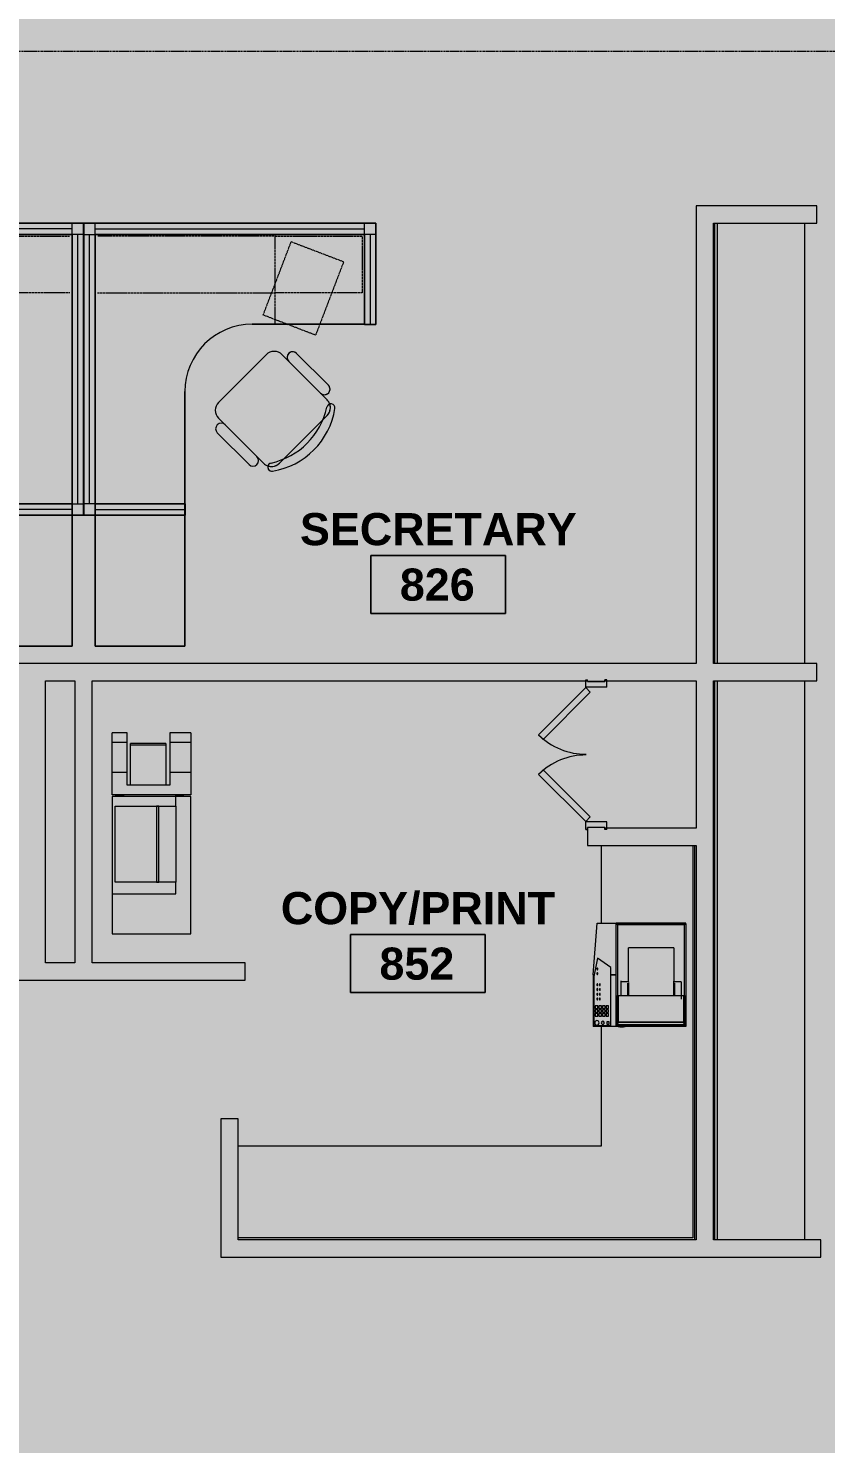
# Model space of a CAD drawing. Header units: inches. Extents: x -203 to 2070, y -968 to 768.
# Drawn here: x 378.9 to 592.1, y 22.6 to 400.8 of the extents above; entities that cross this region are included whole.
import ezdxf

# ---------------------------------------------------------------- set-up
doc = ezdxf.new("R2010")
doc.units = ezdxf.units.IN
doc.header["$MEASUREMENT"] = 0
doc.linetypes.add('DASH 1_32_', pattern=[0.0625, 0.03125, -0.03125])
doc.linetypes.add('Grid Line 1_2_', pattern=[0.875, 0.5, -0.125, 0.125, -0.125])
for name, color, linetype, lineweight in [('A-AREA-IDEN', 2, 'Continuous', 9), ('A-DETL-GENF', 92, 'Continuous', 9), ('A-DOOR', 31, 'Continuous', 13), ('A-DOOR-FRAM', 31, 'Continuous', 20), ('A-WALL', 113, 'Continuous', 13), ('A-WALL-PATT', 111, 'Continuous', 13), ('I-FURN', 30, 'Continuous', 9), ('Q-CASE', 31, 'Continuous', 13), ('Q-SPCQ', 91, 'Continuous', 13), ('S-GRID', 1, 'Continuous', 9)]:
    doc.layers.add(name, color=color, linetype=linetype, lineweight=lineweight)
doc.styles.add('Swis721 Lt BT_B', font='', dxfattribs={"height": 8.583975})
doc.styles.get('Swis721 Lt BT_B').set_extended_font_data('Swis721 Lt BT', bold=True)

# ---------------------------------------------------------------- blocks, each defined once
blk = doc.blocks.new('Double Flush - Int-F-WDMF-36_ x 84_-5494796-LEVEL 8 - POWER _ SIGNAL')
at = {"layer": 'A-DOOR', "color": 8, "lineweight": 20}
for p, q in [((-17.91, 2.81), (-5.31, 15.41)), ((-5.31, 15.41), (-4.07, 14.17)), ((5.31, 15.41), (4.07, 14.17)), ((17.91, 2.81), (5.31, 15.41)), ((-4.07, 14.17), (-16.67, 1.58)), ((4.07, 14.17), (16.67, 1.58)), ((-16.67, 1.58), (-17.91, 2.81)), ((16.67, 1.58), (17.91, 2.81))]:
    blk.add_line(p, q, dxfattribs=at)
at = {"layer": 'A-DOOR', "color": 55, "lineweight": 9}
for centre, start, end in [((-17.91, 2.81), 359.5, 45), ((17.91, 2.81), 135, 180.5)]:
    blk.add_arc(centre, 17.81, start, end, dxfattribs=at)
at = {"layer": 'A-DOOR-FRAM', "color": 8}
for p, q in [((-20, 2.81), (-18, 2.81)), ((-20, 2.81), (-20, 2.31)), ((-20, 2.31), (-19.5, 2.31)), ((-19.5, -2.31), (-19.5, 2.31)), ((-18, -2.81), (-18, 2.81)), ((18, -2.81), (18, 2.81)), ((18, 2.81), (20, 2.81)), ((19.5, 2.31), (20, 2.31)), ((19.5, -2.31), (19.5, 2.31)), ((20, 2.81), (20, 2.31)), ((-20, -2.31), (-19.5, -2.31)), ((-20, -2.81), (-20, -2.31)), ((-20, -2.81), (-18, -2.81)), ((18, -2.81), (20, -2.81)), ((19.5, -2.31), (20, -2.31)), ((20, -2.81), (20, -2.31))]:
    blk.add_line(p, q, dxfattribs=at)
blk = doc.blocks.new('C-L SHAPE COUNTER TOP - C-L SHAPE COUNTER TOP-5684088-LEVEL 8 - POWER _ SIGNAL')
at = {"layer": 'Q-CASE', "color": 254, "lineweight": 9}
for p, q in [((0, 0), (0, -105.33)), ((0.5, -105.33), (0.5, -0.5)), ((0.5, -0.5), (122, -0.5)), ((25, -57), (25, -25)), ((25, -25), (122, -25)), ((25, -105.33), (25, -84.56))]:
    blk.add_line(p, q, dxfattribs=at)
blk = doc.blocks.new('A-Copier-Floor - A-Copier-Floor-5454699-LEVEL 8 - POWER _ SIGNAL')
at = {"layer": 'Q-SPCQ', "color": 55, "lineweight": 9}
for p, q in [((-30.09, 9.53), (-27.49, 9.53)), ((-30.09, 9.53), (-30.09, 3.97)), ((-27.49, 9.53), (-19.49, 9.53)), ((-27.49, 9.53), (-27.49, 3.97)), ((-19.49, 9.53), (-13.49, 9.53)), ((-19.49, 9.53), (-19.49, 3.97)), ((-13.49, 9.53), (-13.49, -11.47)), ((23.61, 9.53), (-13.09, 9.53)), ((-13.09, 9.53), (-13.09, 5.51)), ((23.61, -11.47), (23.61, 9.53)), ((-30.09, 3.97), (-27.49, 3.97)), ((-27.49, 3.97), (-19.49, 3.97)), ((-19.49, 3.97), (-16.13, 3.97)), ((-16.13, 3.97), (-16.13, -7.47)), ((-13.29, 7.53), (-13.29, 5.51)), ((-13.29, 7.53), (-13.1, 7.53)), ((-13.1, 5.51), (-13.29, 5.51)), ((-10.52, 5.51), (-13.09, 5.51)), ((-13.09, 5.51), (-13.09, -11.47)), ((-10.52, -10.67), (-10.52, 5.51)), ((-10.52, 5.51), (9.82, 5.51)), ((12.91, 5.51), (9.82, 5.51)), ((9.82, 5.51), (9.82, -10.67)), ((12.91, -11.47), (12.91, 5.51)), ((-27.26, 2.84), (-26.84, 2.84)), ((-27.26, 2.84), (-27.26, -6.6)), ((-26.84, 2.84), (-16.13, 2.84)), ((-26.84, -6.6), (-26.84, 2.84)), ((9.82, 1.03), (-10.52, 1.03)), ((-10.52, 1.03), (-10.52, 0.4)), ((-10.52, 0.4), (9.82, 0.4)), ((9.82, 0.4), (9.82, 1.03)), ((-27.49, -7.47), (-30.09, -7.47)), ((-30.09, -7.47), (-30.09, -11.47)), ((-19.49, -7.47), (-27.49, -7.47)), ((-27.49, -7.47), (-27.49, -11.47)), ((-26.84, -6.6), (-27.26, -6.6)), ((-16.13, -6.6), (-26.84, -6.6)), ((-16.13, -7.47), (-19.49, -7.47)), ((-19.49, -7.47), (-19.49, -11.47)), ((-13.29, -8.47), (-13.29, -10.49)), ((-13.29, -8.47), (-13.1, -8.47)), ((-13.1, -10.49), (-13.29, -10.49)), ((9.82, -10.67), (-10.52, -10.67)), ((-27.49, -11.47), (-30.09, -11.47)), ((-19.49, -11.47), (-27.49, -11.47)), ((-13.49, -11.47), (-19.49, -11.47)), ((-13.09, -11.47), (12.91, -11.47)), ((12.91, -11.47), (23.61, -11.47))]:
    blk.add_line(p, q, dxfattribs=at)
blk = doc.blocks.new('A-Printer - Printer-4745960-LEVEL 8 - POWER _ SIGNAL')
at = {"layer": 'Q-SPCQ', "color": 55, "lineweight": 9}
for p, q in [((-13.86, 11.81), (-13.86, 10.83)), ((-13.86, -3.98), (-13.86, 11.81)), ((-13.83, 11.81), (13.7, 11.81)), ((-13.83, 11.81), (-13.46, 11.42)), ((-13.83, -6.87), (-13.83, 11.81)), ((13.28, 11.42), (-13.46, 11.42)), ((-13.46, 11.42), (-13.46, -6.48)), ((5.41, 11.12), (5.41, 11.42)), ((5.41, 11.42), (13.28, 11.42)), ((13.28, 11.42), (12.6, 11.12)), ((13.28, 11.42), (13.7, 11.81)), ((13.28, 11.42), (13.28, -6.48)), ((13.28, -6.48), (13.28, 11.42)), ((13.7, 11.81), (13.7, -6.87)), ((-13.86, 10.83), (-13.86, -6.87)), ((-7.33, 8.58), (-7.33, -3.54)), ((1.82, 10.53), (1.82, 8.58)), ((2.13, 8.77), (2.39, 8.77)), ((2.39, 8.58), (2.13, 8.58)), ((2.39, 8.58), (2.39, 8.77)), ((5.41, -6.18), (5.41, 11.12)), ((12.6, 11.12), (12.6, -6.18)), ((12.6, -6.18), (12.6, 11.12)), ((1.82, -3.54), (1.82, -5.49)), ((2.13, -3.54), (2.39, -3.54)), ((2.39, -3.74), (2.13, -3.74)), ((2.39, -3.54), (2.39, -3.74)), ((-13.86, -3.98), (-13.86, -6.87)), ((-13.86, -11.89), (-13.86, -6.87)), ((-13.83, -6.87), (-13.46, -6.48)), ((13.7, -6.87), (-13.83, -6.87)), ((-13.46, -6.48), (13.28, -6.48)), ((-0.08, -6.87), (-0.08, -8.27)), ((-0.08, -8.27), (-0.08, -6.87)), ((5.41, -6.48), (5.41, -6.18)), ((13.28, -6.48), (5.41, -6.48)), ((13.28, -6.48), (12.6, -6.18)), ((13.7, -6.87), (13.28, -6.48)), ((13.7, -6.87), (13.7, -12.97)), ((-2.05, -8.27), (-4.5, -11.87)), ((13.46, -8.27), (-2.05, -8.27)), ((8.89, -8.86), (8.22, -8.86)), ((8.22, -8.86), (8.22, -9.54)), ((8.22, -9.54), (8.89, -9.54)), ((8.89, -9.82), (8.22, -9.82)), ((8.22, -9.82), (8.22, -10.5)), ((8.22, -10.5), (8.89, -10.5)), ((8.89, -10.78), (8.22, -10.78)), ((8.22, -10.78), (8.22, -11.45)), ((8.89, -9.54), (8.89, -8.86)), ((8.89, -10.5), (8.89, -9.82)), ((8.89, -11.45), (8.89, -10.78)), ((9.91, -8.86), (9.23, -8.86)), ((9.23, -8.86), (9.23, -9.54)), ((9.23, -9.54), (9.91, -9.54)), ((9.91, -9.82), (9.23, -9.82)), ((9.23, -9.82), (9.23, -10.5)), ((9.23, -10.5), (9.91, -10.5)), ((9.91, -10.78), (9.23, -10.78)), ((9.23, -10.78), (9.23, -11.45)), ((9.91, -9.54), (9.91, -8.86)), ((9.91, -10.5), (9.91, -9.82)), ((9.91, -11.45), (9.91, -10.78)), ((10.93, -8.86), (10.25, -8.86)), ((10.25, -8.86), (10.25, -9.54)), ((10.25, -9.54), (10.93, -9.54)), ((10.93, -9.82), (10.25, -9.82)), ((10.25, -9.82), (10.25, -10.5)), ((10.25, -10.5), (10.93, -10.5)), ((10.93, -10.78), (10.25, -10.78)), ((10.25, -10.78), (10.25, -11.45)), ((10.93, -9.54), (10.93, -8.86)), ((10.93, -10.5), (10.93, -9.82)), ((10.93, -11.45), (10.93, -10.78)), ((13.06, -8.74), (12.47, -8.74)), ((12.47, -8.74), (12.47, -9.33)), ((12.47, -9.33), (13.06, -9.33)), ((13.06, -9.33), (13.06, -8.74)), ((13.46, -12.78), (13.46, -8.27)), ((-0.08, -12.97), (-13.86, -11.89)), ((-4.5, -11.87), (0.4, -12.78)), ((-0.08, -12.69), (-0.08, -12.97)), ((-0.08, -12.97), (-0.08, -12.69)), ((-0.08, -12.97), (13.7, -12.97)), ((0.4, -12.78), (13.46, -12.78)), ((8.22, -11.45), (8.89, -11.45)), ((8.89, -11.74), (8.22, -11.74)), ((8.22, -11.74), (8.22, -12.41)), ((8.22, -12.41), (8.89, -12.41)), ((8.89, -12.41), (8.89, -11.74)), ((9.23, -11.45), (9.91, -11.45)), ((9.91, -11.74), (9.23, -11.74)), ((9.23, -11.74), (9.23, -12.41)), ((9.23, -12.41), (9.91, -12.41)), ((9.91, -12.41), (9.91, -11.74)), ((10.25, -11.45), (10.93, -11.45)), ((10.93, -11.74), (10.25, -11.74)), ((10.25, -11.74), (10.25, -12.41)), ((10.25, -12.41), (10.93, -12.41)), ((10.93, -12.41), (10.93, -11.74))]:
    blk.add_line(p, q, dxfattribs=at)
at = {"layer": 'Q-SPCQ', "color": 55, "lineweight": 9, "flags": 128}
for points in [[(2.8, -11.2), (2.8, -11.18), (2.79, -11.16), (2.77, -11.14), (2.74, -11.12), (2.71, -11.11), (2.68, -11.09), (2.64, -11.09), (2.6, -11.08), (2.55, -11.08), (2.51, -11.09), (2.47, -11.09), (2.44, -11.11), (2.41, -11.12), (2.38, -11.14), (2.36, -11.16), (2.35, -11.18), (2.35, -11.2)], [(2.35, -11.2), (2.35, -11.22), (2.36, -11.24), (2.38, -11.26), (2.41, -11.27), (2.44, -11.29), (2.47, -11.3), (2.51, -11.31), (2.55, -11.31), (2.6, -11.31), (2.64, -11.31), (2.68, -11.3), (2.71, -11.29), (2.74, -11.27), (2.77, -11.26), (2.79, -11.24), (2.8, -11.22), (2.8, -11.2)], [(4.07, -11.2), (4.06, -11.18), (4.05, -11.16), (4.03, -11.14), (4.01, -11.12), (3.98, -11.11), (3.94, -11.09), (3.9, -11.09), (3.86, -11.08), (3.82, -11.08), (3.77, -11.09), (3.74, -11.09), (3.7, -11.11), (3.67, -11.12), (3.64, -11.14), (3.62, -11.16), (3.61, -11.18), (3.61, -11.2)], [(3.61, -11.2), (3.61, -11.22), (3.62, -11.24), (3.64, -11.26), (3.67, -11.27), (3.7, -11.29), (3.74, -11.3), (3.77, -11.31), (3.82, -11.31), (3.86, -11.31), (3.9, -11.31), (3.94, -11.3), (3.98, -11.29), (4.01, -11.27), (4.03, -11.26), (4.05, -11.24), (4.06, -11.22), (4.07, -11.2)], [(5.33, -11.2), (5.33, -11.18), (5.31, -11.16), (5.3, -11.14), (5.27, -11.12), (5.24, -11.11), (5.2, -11.09), (5.16, -11.09), (5.12, -11.08), (5.08, -11.08), (5.04, -11.09), (5, -11.09), (4.96, -11.11), (4.93, -11.12), (4.91, -11.14), (4.89, -11.16), (4.87, -11.18), (4.87, -11.2)], [(4.87, -11.2), (4.87, -11.22), (4.89, -11.24), (4.91, -11.26), (4.93, -11.27), (4.96, -11.29), (5, -11.3), (5.04, -11.31), (5.08, -11.31), (5.12, -11.31), (5.16, -11.31), (5.2, -11.3), (5.24, -11.29), (5.27, -11.27), (5.3, -11.26), (5.31, -11.24), (5.33, -11.22), (5.33, -11.2)], [(6.59, -11.2), (6.59, -11.18), (6.58, -11.16), (6.56, -11.14), (6.53, -11.12), (6.5, -11.11), (6.47, -11.09), (6.43, -11.09), (6.38, -11.08), (6.34, -11.08), (6.3, -11.09), (6.26, -11.09), (6.22, -11.11), (6.19, -11.12), (6.17, -11.14), (6.15, -11.16), (6.14, -11.18), (6.13, -11.2)], [(6.13, -11.2), (6.14, -11.22), (6.15, -11.24), (6.17, -11.26), (6.19, -11.27), (6.22, -11.29), (6.26, -11.3), (6.3, -11.31), (6.34, -11.31), (6.38, -11.31), (6.43, -11.31), (6.47, -11.3), (6.5, -11.29), (6.53, -11.27), (6.56, -11.26), (6.58, -11.24), (6.59, -11.22), (6.59, -11.2)], [(-1.44, -11.88), (-1.45, -11.85), (-1.46, -11.83), (-1.48, -11.82), (-1.5, -11.8), (-1.53, -11.78), (-1.57, -11.77), (-1.61, -11.77), (-1.65, -11.76), (-1.69, -11.76), (-1.74, -11.77), (-1.78, -11.77), (-1.81, -11.78), (-1.84, -11.8), (-1.87, -11.82), (-1.89, -11.83), (-1.9, -11.85), (-1.9, -11.88)], [(-1.9, -11.88), (-1.9, -11.9), (-1.89, -11.92), (-1.87, -11.94), (-1.84, -11.95), (-1.81, -11.97), (-1.78, -11.98), (-1.74, -11.99), (-1.69, -11.99), (-1.65, -11.99), (-1.61, -11.99), (-1.57, -11.98), (-1.53, -11.97), (-1.5, -11.95), (-1.48, -11.94), (-1.46, -11.92), (-1.45, -11.9), (-1.44, -11.88)], [(-0.18, -11.88), (-0.18, -11.85), (-0.2, -11.83), (-0.21, -11.82), (-0.24, -11.8), (-0.27, -11.78), (-0.31, -11.77), (-0.35, -11.77), (-0.39, -11.76), (-0.43, -11.76), (-0.47, -11.77), (-0.51, -11.77), (-0.55, -11.78), (-0.58, -11.8), (-0.61, -11.82), (-0.62, -11.83), (-0.64, -11.85), (-0.64, -11.88)], [(-0.64, -11.88), (-0.64, -11.9), (-0.62, -11.92), (-0.61, -11.94), (-0.58, -11.95), (-0.55, -11.97), (-0.51, -11.98), (-0.47, -11.99), (-0.43, -11.99), (-0.39, -11.99), (-0.35, -11.99), (-0.31, -11.98), (-0.27, -11.97), (-0.24, -11.95), (-0.21, -11.94), (-0.2, -11.92), (-0.18, -11.9), (-0.18, -11.88)], [(2.8, -11.88), (2.8, -11.85), (2.79, -11.83), (2.77, -11.82), (2.74, -11.8), (2.71, -11.78), (2.68, -11.77), (2.64, -11.77), (2.6, -11.76), (2.55, -11.76), (2.51, -11.77), (2.47, -11.77), (2.44, -11.78), (2.41, -11.8), (2.38, -11.82), (2.36, -11.83), (2.35, -11.85), (2.35, -11.88)], [(2.35, -11.88), (2.35, -11.9), (2.36, -11.92), (2.38, -11.94), (2.41, -11.95), (2.44, -11.97), (2.47, -11.98), (2.51, -11.99), (2.55, -11.99), (2.6, -11.99), (2.64, -11.99), (2.68, -11.98), (2.71, -11.97), (2.74, -11.95), (2.77, -11.94), (2.79, -11.92), (2.8, -11.9), (2.8, -11.88)], [(4.07, -11.88), (4.06, -11.85), (4.05, -11.83), (4.03, -11.82), (4.01, -11.8), (3.98, -11.78), (3.94, -11.77), (3.9, -11.77), (3.86, -11.76), (3.82, -11.76), (3.77, -11.77), (3.74, -11.77), (3.7, -11.78), (3.67, -11.8), (3.64, -11.82), (3.62, -11.83), (3.61, -11.85), (3.61, -11.88)], [(3.61, -11.88), (3.61, -11.9), (3.62, -11.92), (3.64, -11.94), (3.67, -11.95), (3.7, -11.97), (3.74, -11.98), (3.77, -11.99), (3.82, -11.99), (3.86, -11.99), (3.9, -11.99), (3.94, -11.98), (3.98, -11.97), (4.01, -11.95), (4.03, -11.94), (4.05, -11.92), (4.06, -11.9), (4.07, -11.88)], [(5.33, -11.88), (5.33, -11.85), (5.31, -11.83), (5.3, -11.82), (5.27, -11.8), (5.24, -11.78), (5.2, -11.77), (5.16, -11.77), (5.12, -11.76), (5.08, -11.76), (5.04, -11.77), (5, -11.77), (4.96, -11.78), (4.93, -11.8), (4.91, -11.82), (4.89, -11.83), (4.87, -11.85), (4.87, -11.88)], [(4.87, -11.88), (4.87, -11.9), (4.89, -11.92), (4.91, -11.94), (4.93, -11.95), (4.96, -11.97), (5, -11.98), (5.04, -11.99), (5.08, -11.99), (5.12, -11.99), (5.16, -11.99), (5.2, -11.98), (5.24, -11.97), (5.27, -11.95), (5.3, -11.94), (5.31, -11.92), (5.33, -11.9), (5.33, -11.88)], [(6.59, -11.88), (6.59, -11.85), (6.58, -11.83), (6.56, -11.82), (6.53, -11.8), (6.5, -11.78), (6.47, -11.77), (6.43, -11.77), (6.38, -11.76), (6.34, -11.76), (6.3, -11.77), (6.26, -11.77), (6.22, -11.78), (6.19, -11.8), (6.17, -11.82), (6.15, -11.83), (6.14, -11.85), (6.13, -11.88)], [(6.13, -11.88), (6.14, -11.9), (6.15, -11.92), (6.17, -11.94), (6.19, -11.95), (6.22, -11.97), (6.26, -11.98), (6.3, -11.99), (6.34, -11.99), (6.38, -11.99), (6.43, -11.99), (6.47, -11.98), (6.5, -11.97), (6.53, -11.95), (6.56, -11.94), (6.58, -11.92), (6.59, -11.9), (6.59, -11.88)]]:
    blk.add_lwpolyline(points, dxfattribs=at)
at = {"layer": 'Q-SPCQ', "color": 55, "lineweight": 9}
for centre, radius, start, end in [((12.72, -10.42), 0.394, 90, 270), ((12.72, -10.42), 0.394, 270, 90), ((12.73, -11.98), 0.596, 90, 270), ((12.73, -11.98), 0.596, 270, 90)]:
    blk.add_arc(centre, radius, start, end, dxfattribs=at)
for points, knots in [([(-7.33, 8.58), (-7.33, 8.58), (-7.32, 8.58), (-7.23, 8.58), (-6.78, 8.58), (-4.27, 8.58), (-1.15, 8.58), (1.95, 8.58)], [-0.5869714, -0.5869714, -0.5869714, -0.5869714, -0.5812053, -0.5538639, -0.4560331, -0.284772, -0.0302264, -0.0302264, -0.0302264, -0.0302264]), ([(1.82, 10.53), (1.84, 10.53), (1.95, 10.53), (4.45, 10.53), (6.38, 10.53)], [0.1985022, 0.1985022, 0.1985022, 0.1985022, 0.2811746, 0.4470873, 0.4470873, 0.4470873, 0.4470873]), ([(5.41, 11.12), (8.76, 11.12), (12.36, 11.12), (12.46, 11.12), (12.6, 11.12)], [-0.3054153, -0.3054153, -0.3054153, -0.3054153, -0.1099962, 0, 0, 0, 0]), ([(1.81, -3.54), (-1.6, -3.54), (-4.14, -3.54), (-6.78, -3.54), (-7.25, -3.54), (-7.31, -3.54), (-7.34, -3.54), (-7.34, -3.54)], [0.0302264, 0.0302264, 0.0302264, 0.0302264, 0.284772, 0.4560331, 0.5538639, 0.5812053, 0.5869714, 0.5869714, 0.5869714, 0.5869714]), ([(5.4, -5.49), (3.4, -5.49), (2.54, -5.49), (1.51, -5.49), (1.49, -5.49)], [0.0822518, 0.0822518, 0.0822518, 0.0822518, 0.2481645, 0.3308369, 0.3308369, 0.3308369, 0.3308369]), ([(12.6, -6.18), (12.46, -6.18), (12.36, -6.18), (8.76, -6.18), (5.41, -6.18)], [0, 0, 0, 0, 0.1099962, 0.3054153, 0.3054153, 0.3054153, 0.3054153])]:
    blk.add_open_spline(points, degree=3, knots=knots, dxfattribs=at)
for points in [[(2.06, 8.58), (1.92, 8.58), (1.68, 8.58), (1.62, 8.58)], [(2.39, 8.77), (3.41, 8.77), (4.42, 8.77), (5.41, 8.77)], [(5.41, 8.58), (4.42, 8.58), (3.41, 8.58), (2.39, 8.58)], [(1.82, -3.54), (1.84, -3.54), (1.8, -3.54), (1.99, -3.54)], [(2.39, -3.54), (3.41, -3.54), (4.42, -3.54), (5.41, -3.54)], [(5.41, -3.74), (4.42, -3.74), (3.41, -3.74), (2.39, -3.74)], [(13.71, -6.34), (13.89, -5.62), (13.87, -5), (13.71, -4.45)]]:
    blk.add_open_spline(points, degree=3, dxfattribs=at)
blk = doc.blocks.new('F-Chairs1 - Workstation 2-V21-LEVEL 8 - POWER _ SIGNAL')
at = {"layer": 'I-FURN'}
for p, q in [((-9, 27), (9, 27)), ((9, 27), (-9, 27)), ((-9, 27), (9, 27)), ((-12, 7), (-12, 24)), ((-12, 24), (-12, 21.5)), ((-12, 21.5), (-12, 24)), ((12, 24), (12, 7)), ((12, 21.5), (12, 24)), ((12, 24), (12, 21.5)), ((-15, 9.5), (-15, 21.5)), ((-15, 21.5), (-15, 9.5)), ((-15, 9.5), (-15, 21.5)), ((-12, 9.5), (-12, 21.5)), ((-12, 21.5), (-12, 9.5)), ((-12, 21.5), (-12, 9.5)), ((-12, 9.5), (-12, 21.5)), ((12, 21.5), (12, 9.5)), ((12, 9.5), (12, 21.5)), ((12, 9.5), (12, 21.5)), ((12, 21.5), (12, 9.5)), ((15, 21.5), (15, 9.5)), ((15, 9.5), (15, 21.5)), ((15, 21.5), (15, 9.5)), ((-12, 9.5), (-12, 7)), ((-12, 7), (-12, 9.5)), ((12, 7), (12, 9.5)), ((12, 9.5), (12, 7)), ((-9, 4), (-7.33, 4)), ((-7.33, 4), (-9, 4)), ((7.44, 4), (-7.44, 4)), ((-7.33, 4), (7.33, 4)), ((7.33, 4), (-7.33, 4)), ((7.33, 4), (9, 4)), ((9, 4), (7.33, 4))]:
    blk.add_line(p, q, dxfattribs=at)
for centre, radius, start, end in [((-9, 24), 3, 90, 180), ((-9, 24), 3, 90, 180), ((-9, 24), 3, 90, 180), ((9, 24), 3, 360, 90), ((9, 24), 3, 360, 90), ((9, 24), 3, 0, 90), ((-13.5, 21.5), 1.5, 360, 180), ((-13.5, 21.5), 1.5, 360, 180), ((-13.5, 21.5), 1.5, 0, 180), ((13.5, 21.5), 1.5, 360, 180), ((13.5, 21.5), 1.5, 360, 180), ((13.5, 21.5), 1.5, 60.629, 165), ((13.5, 21.5), 1.5, 60, 60.629), ((13.5, 21.5), 1.5, 15, 60), ((13.5, 21.5), 1.5, 165, 180), ((13.5, 21.5), 1.5, 0, 15), ((-13.5, 9.5), 1.5, 180, 360), ((-13.5, 9.5), 1.5, 180, 360), ((-13.5, 9.5), 1.5, 180, 0), ((13.5, 9.5), 1.5, 180, 360), ((13.5, 9.5), 1.5, 180, 360), ((13.5, 9.5), 1.5, 180, 195), ((13.5, 9.5), 1.5, 195, 225), ((13.5, 9.5), 1.5, 225, 0), ((-11.17, 4.73), 1.08, 53.8255, 233.8255), ((-11.17, 4.73), 1.08, 53.8255, 233.8255), ((-11.17, 4.73), 1.08, 128.8255, 203.8255), ((-11.17, 4.73), 1.08, 203.8255, 233.8255), ((-9, 7), 3, 180, 206.2836), ((-9, 7), 3, 180, 206.3953), ((-9, 7), 3, 180, 206.3953), ((-11.17, 4.73), 1.08, 53.8255, 128.8255), ((0, 20), 20, 233.8255, 306.1745), ((0, 20), 20, 233.8255, 306.1745), ((0, 20), 20, 233.8255, 306.1745), ((-9, 7), 3, 206.3953, 270), ((-9, 7), 3, 206.3953, 210), ((-9, 7), 3, 210, 240), ((0, 22.18), 19.64, 237.5758, 302.4242), ((0, 22.18), 19.64, 237.5758, 302.4242), ((0, 22.18), 19.64, 237.5758, 302.4242), ((-9, 7), 3, 240, 255), ((-9, 7), 3, 255, 270), ((9, 7), 3, 270, 314.0022), ((9, 7), 3, 270, 285), ((9, 7), 3, 285, 300), ((9, 7), 3, 300, 314.0022), ((11.17, 4.73), 1.08, 306.1745, 126.1745), ((11.17, 4.73), 1.08, 306.1745, 126.1745), ((11.17, 4.73), 1.08, 306.1745, 126.1745), ((9, 7), 3, 314.0991, 333.6047), ((9, 7), 3, 314.0991, 315), ((9, 7), 3, 315, 330), ((9, 7), 3, 330, 333.6047), ((9, 7), 3, 333.7164, 360), ((9, 7), 3, 333.6047, 0), ((9, 7), 3, 333.6047, 0)]:
    blk.add_arc(centre, radius, start, end, dxfattribs=at)
blk = doc.blocks.new('C-Counter Top1 - 24_ Depth-5055451-LEVEL 8 - POWER _ SIGNAL')
at = {"layer": 'Q-CASE', "color": 254, "lineweight": 9}
for p, q in [((-47.26, 24), (70.43, 24)), ((70.43, 0.75), (-47.26, 0.75)), ((70.43, 0), (-47.26, 0))]:
    blk.add_line(p, q, dxfattribs=at)
blk = doc.blocks.new('C-Counter Top1 - 24_ Depth-4931519-LEVEL 8 - POWER _ SIGNAL')
at = {"layer": 'Q-CASE', "color": 254, "lineweight": 9}
for p, q in [((-47.26, 24), (102.06, 24)), ((102.06, 0.75), (-47.26, 0.75)), ((102.06, 0), (-47.26, 0))]:
    blk.add_line(p, q, dxfattribs=at)
blk = doc.blocks.new('6x6 Workstation 29 - 6x6 Workstation 1-4965810-LEVEL 8 - POWER _ SIGNAL')
at = {"layer": 'I-FURN'}
for p, q in [((28.38, 715.35), (-49.62, 715.35)), ((-49.62, 715.35), (-49.62, 637.35)), ((-49.62, 637.35), (-49.62, 715.35)), ((-49.62, 715.35), (28.38, 715.35)), ((-46.62, 712.35), (-46.62, 715.35)), ((25.38, 712.35), (25.38, 715.35)), ((28.38, 688.31), (28.38, 715.35)), ((28.38, 715.35), (28.38, 688.31)), ((-49.62, 712.35), (-46.62, 712.35)), ((-48.12, 640.35), (-48.12, 712.35)), ((-46.62, 713.85), (25.38, 713.85)), ((-46.62, 640.35), (-46.62, 712.35)), ((-46.62, 712.35), (25.38, 712.35)), ((25.38, 712.35), (-46.62, 712.35)), ((-46.62, 712.35), (-46.62, 640.35)), ((25.38, 712.35), (-46.62, 712.35)), ((-46.62, 712.35), (-46.62, 637.35)), ((-46.62, 637.35), (-46.62, 712.35)), ((-46.62, 712.35), (25.38, 712.35)), ((28.38, 712.35), (25.38, 712.35)), ((25.38, 712.35), (25.38, 688.31)), ((25.38, 688.35), (25.38, 712.35)), ((25.38, 688.35), (25.38, 712.35)), ((25.38, 712.35), (25.38, 688.35)), ((26.88, 712.35), (26.88, 688.31)), ((-4.62, 688.35), (25.38, 688.35)), ((25.38, 688.35), (-4.62, 688.35)), ((25.38, 688.31), (28.38, 688.31)), ((28.38, 688.31), (25.38, 688.31)), ((-22.62, 640.35), (-22.62, 670.35)), ((-22.62, 670.35), (-22.62, 640.35)), ((-46.62, 640.35), (-49.62, 640.35)), ((-46.62, 640.35), (-46.62, 637.35)), ((-22.54, 640.35), (-46.62, 640.35)), ((-46.62, 640.35), (-22.62, 640.35)), ((-22.62, 640.35), (-22.54, 640.35)), ((-22.62, 637.36), (-22.62, 640.35)), ((-22.62, 640.35), (-22.62, 637.36)), ((-22.54, 637.35), (-22.54, 640.35)), ((-22.54, 640.35), (-22.54, 637.35)), ((-49.62, 637.35), (-22.54, 637.35)), ((-46.62, 637.35), (-49.62, 637.35)), ((-46.62, 638.85), (-22.54, 638.85)), ((-22.62, 637.35), (-46.62, 637.35)), ((-46.62, 637.35), (-46.62, 602.28)), ((-46.62, 602.28), (-46.62, 637.35)), ((-22.54, 637.35), (-22.62, 637.35)), ((-22.62, 602.28), (-22.62, 637.35)), ((-22.62, 637.35), (-22.62, 602.28)), ((-46.62, 602.28), (-22.62, 602.28)), ((-22.62, 602.28), (-46.62, 602.28))]:
    blk.add_line(p, q, dxfattribs=at)
at = {"layer": 'I-FURN', "linetype": 'DASH 1_32_'}
for p, q in [((1.38, 711.85), (-46, 711.85)), ((1.38, 712.35), (1.38, 688.35)), ((1.38, 711.85), (24.75, 711.85)), ((24.75, 711.85), (24.75, 696.72)), ((-1.7, 690.8), (5.79, 710.41)), ((5.79, 710.41), (19.81, 705.05)), ((19.81, 705.05), (12.3, 685.42)), ((-46, 696.72), (1.38, 696.72)), ((24.75, 696.72), (1.38, 696.72)), ((12.3, 685.42), (-1.7, 690.8))]:
    blk.add_line(p, q, dxfattribs=at)
at = {"layer": 'I-FURN'}
blk.add_arc((-4.62, 670.35), 18, 90, 180, dxfattribs=at)
blk.add_arc((-4.62, 670.35), 18, 90, 180, dxfattribs=at)
blk = doc.blocks.new('6x6 Workstation 9 - 6x6 Workstation 1-4965975-LEVEL 8 - POWER _ SIGNAL')
at = {"layer": 'I-FURN'}
for p, q in [((837.09, 715.35), (759.09, 715.35)), ((759.09, 715.35), (759.09, 688.31)), ((759.09, 688.31), (759.09, 715.35)), ((759.09, 715.35), (837.09, 715.35)), ((762.09, 712.35), (762.09, 715.35)), ((834.09, 712.35), (834.09, 715.35)), ((837.09, 637.35), (837.09, 715.35)), ((837.09, 715.35), (837.09, 637.35)), ((759.09, 712.35), (762.09, 712.35)), ((760.59, 712.35), (760.59, 688.31)), ((834.09, 713.85), (762.09, 713.85)), ((762.09, 712.35), (834.09, 712.35)), ((762.09, 688.31), (762.09, 712.35)), ((762.09, 712.35), (762.09, 688.35)), ((834.09, 712.35), (762.09, 712.35)), ((834.09, 712.35), (762.09, 712.35)), ((762.09, 712.35), (762.09, 688.35)), ((762.09, 688.35), (762.09, 712.35)), ((762.09, 712.35), (834.09, 712.35)), ((837.09, 712.35), (834.09, 712.35)), ((834.09, 712.35), (834.09, 640.35)), ((834.09, 640.35), (834.09, 712.35)), ((834.09, 637.35), (834.09, 712.35)), ((834.09, 712.35), (834.09, 637.35)), ((835.59, 640.35), (835.59, 712.35)), ((759.09, 688.31), (762.09, 688.31)), ((762.09, 688.31), (759.09, 688.31)), ((762.09, 688.35), (792.09, 688.35)), ((792.09, 688.35), (762.09, 688.35)), ((810.09, 670.35), (810.09, 640.35)), ((810.09, 640.35), (810.09, 670.35)), ((834.09, 640.35), (810, 640.35)), ((810, 640.35), (810, 637.35)), ((810, 637.35), (810, 640.35)), ((810, 640.35), (810.09, 640.35)), ((810.09, 640.35), (834.09, 640.35)), ((810.09, 640.35), (810.09, 637.36)), ((810.09, 637.36), (810.09, 640.35)), ((834.09, 640.35), (837.09, 640.35)), ((834.09, 640.35), (834.09, 637.35)), ((834.09, 638.85), (810, 638.85)), ((810, 637.35), (837.09, 637.35)), ((810.09, 637.35), (810, 637.35)), ((834.09, 637.35), (810.09, 637.35)), ((810.09, 637.35), (810.09, 602.28)), ((810.09, 602.28), (810.09, 637.35)), ((837.09, 637.35), (834.09, 637.35)), ((834.09, 602.28), (834.09, 637.35)), ((834.09, 637.35), (834.09, 602.28)), ((810.09, 602.28), (834.09, 602.28)), ((834.09, 602.28), (810.09, 602.28))]:
    blk.add_line(p, q, dxfattribs=at)
at = {"layer": 'I-FURN', "linetype": 'DASH 1_32_'}
for p, q in [((786.09, 711.85), (762.71, 711.85)), ((762.71, 711.85), (762.71, 696.72)), ((786.09, 712.35), (786.09, 688.35)), ((786.09, 711.85), (833.46, 711.85)), ((781.68, 710.41), (767.66, 705.05)), ((789.17, 690.8), (781.68, 710.41)), ((767.66, 705.05), (775.17, 685.42)), ((762.71, 696.72), (786.09, 696.72)), ((833.46, 696.72), (786.09, 696.72)), ((775.17, 685.42), (789.17, 690.8))]:
    blk.add_line(p, q, dxfattribs=at)
at = {"layer": 'I-FURN'}
blk.add_arc((792.09, 670.35), 18, 360, 90, dxfattribs=at)
blk.add_arc((792.09, 670.35), 18, 360, 90, dxfattribs=at)
blk = doc.blocks.new('Room Tag - Room Name and Number-3379422-LEVEL 8 - POWER _ SIGNAL')
at = {"layer": 'A-AREA-IDEN'}
for p, q in [((-0.1881, -0.1636), (-0.1881, -0.0018)), ((-0.1881, -0.0018), (0.1869, -0.0018)), ((0.1869, -0.0018), (-0.1881, -0.0018)), ((-0.1881, -0.0018), (-0.1881, -0.1636)), ((0.1869, -0.0018), (0.1869, -0.1636)), ((0.1869, -0.1636), (0.1869, -0.0018)), ((0.1869, -0.1636), (-0.1881, -0.1636)), ((-0.1881, -0.1636), (0.1869, -0.1636))]:
    blk.add_line(p, q, dxfattribs=at)

msp = doc.modelspace()

# ---------------------------------------------------------------- hatches: boundary and pattern name
at = {"layer": 'A-DETL-GENF'}
h = msp.add_hatch(color=9, dxfattribs=at)
h.paths.add_polyline_path([(131.76, -847.99), (290.74, -780.5), (227.71, -632.01), (203.3, -642.37), (194.97, -622.75), (199.23, -620.94), (205.75, -636.3), (297.88, -597.2), (299.68, -601.45), (231.97, -630.2), (295, -778.69), (401.08, -733.65), (338.06, -585.16), (336.5, -585.82), (334.7, -581.57), (419.28, -545.66), (421.09, -549.92), (342.31, -583.36), (405.34, -731.84), (515.31, -685.15), (511.69, -685.15), (511.69, -619.4), (491.89, -619.4), (491.89, -612.4), (492.01, -612.4), (492.01, -532.94), (471.73, -532.94), (471.73, -528.42), (457.91, -534.29), (456.1, -530.03), (470.83, -523.78), (471.73, -525.91), (471.73, -508.94), (495.73, -508.94), (495.73, -510.53), (555.67, -510.53), (555.67, -394.75), (560.67, -394.75), (560.67, -437.31), (560.17, -437.31), (560.17, -441.94), (560.67, -441.94), (560.67, -498.09), (620.88, -498.09), (620.88, -477.65), (625.88, -477.65), (625.88, -500.46), (758.51, -500.46), (758.46, -433.94), (754.23, -433.94), (754.23, -433.44), (758.51, -433.44), (758.51, -376.94), (697.48, -376.94), (697.48, -433.44), (721.73, -433.44), (721.73, -433.94), (693.48, -433.94), (693.48, -433.44), (696.98, -433.43), (696.98, -376.94), (661.48, -376.94), (661.48, -433.44), (660.98, -433.44), (660.98, -376.94), (625.46, -376.94), (625.46, -433.44), (624.19, -433.44), (624.19, -433.94), (625.46, -433.94), (625.46, -441.94), (600.17, -441.94), (600.17, -437.31), (620.83, -437.31), (620.83, -304.37), (601.17, -304.37), (601.17, -299.75), (634.61, -299.75), (634.61, -357.01), (665.48, -357.01), (665.48, -344.95), (665.98, -344.95), (665.98, -357.01), (696.98, -357.01), (696.98, -299.95), (699.23, -299.95), (699.23, -300.45), (697.48, -300.45), (697.48, -357.01), (733.48, -357.01), (733.48, -300.45), (731.73, -300.45), (731.73, -299.95), (757.71, -299.95), (757.71, -300.45), (733.98, -300.45), (733.98, -357.01), (793.96, -357.01), (793.96, -300.45), (790.21, -300.45), (790.21, -299.95), (793.96, -299.95), (793.96, -230.99), (634.98, -230.99), (634.98, -254.99), (560.67, -254.98), (560.67, -299.75), (561.17, -299.75), (561.17, -304.37), (560.67, -304.37), (560.67, -346.75), (555.67, -346.75), (555.67, -249.98), (564.59, -249.98), (564.59, -200.84), (575.84, -200.84), (575.84, -243.74), (630.36, -243.74), (630.36, -224.99), (674.86, -224.99), (674.86, -160.84), (555.74, -160.84), (555.74, 0.66), (596.73, 0.66), (596.73, -16.34), (638.73, -16.34), (638.73, 0.66), (700.73, 0.66), (700.73, -16.34), (742.73, -16.34), (742.73, 0.66), (766.8, 0.66), (766.8, 103.43), (726.05, 103.43), (726.05, 294.15), (766.8, 294.15), (766.8, 350.67), (785.11, 350.67), (785.11, 346.92), (771.42, 346.92), (771.42, 227.06), (826.8, 227.06), (826.8, 228.74), (831.42, 228.74), (831.42, 268.74), (826.8, 268.74), (826.8, 346.92), (825.11, 346.92), (825.11, 350.67), (1166.99, 350.67), (1166.99, 227.06), (1492.42, 227.06), (1492.42, 350.67), (1553.42, 350.67), (1553.42, 351.59), (1718.67, 351.59), (1718.67, 360.59), (1723.3, 360.59), (1723.3, 351.59), (1910.23, 351.59), (1910.23, 580.43), (-120.35, 580.43), (-120.35, 406.96), (48.71, 406.96), (48.71, 428.91), (66.73, 428.91), (66.73, 424.29), (53.33, 424.29), (53.33, 330.65), (48.71, 330.65), (48.71, 402.34), (-120.35, 402.34), (-120.35, 286.96), (48.71, 286.96), (48.71, 290.65), (53.33, 290.65), (53.33, 280.65), (48.71, 280.65), (48.71, 282.34), (-120.35, 282.34), (-120.35, 166.96), (48.71, 166.96), (48.71, 240.65), (53.33, 240.65), (53.33, 160.65), (48.71, 160.65), (48.71, 162.34), (-120.35, 162.34), (-120.35, 0.55), (-80.76, 0.55), (-80.76, -14.04), (48.71, -14.04), (48.71, 120.65), (53.33, 120.65), (53.33, -25.35), (48.71, -25.35), (48.71, -18.66), (-80.76, -18.66), (-80.76, -30.95), (-120.35, -30.95), (-120.35, -193.04), (48.71, -193.04), (48.71, -65.35), (53.33, -65.35), (53.33, -220.93), (67.88, -255.19), (63.62, -257), (48.71, -221.87), (48.71, -197.66), (-120.35, -197.66), (-120.35, -254.17), (-74.95, -361.1), (79.91, -295.37), (79.25, -293.82), (83.5, -292.01), (138.94, -422.62), (134.69, -424.43), (81.71, -299.63), (-73.15, -365.36), (42.29, -637.25), (197.13, -571.52), (169.07, -505.43), (173.33, -503.62), (203.19, -573.97), (182.94, -582.57), (183.6, -584.12), (179.34, -585.93), (178.68, -584.37), (44.1, -641.5), (118.32, -816.32)], flags=0)
h.paths.add_polyline_path([(225.76, -805.76), (216.38, -783.67), (238.47, -774.29), (247.85, -796.38), (227.71, -804.93)], flags=0)
h.paths.add_polyline_path([(446.67, -711.97), (437.29, -689.88), (459.38, -680.5), (468.76, -702.59), (455.33, -708.29)], flags=0)
h.paths.add_polyline_path([(516.31, -684.73), (893.34, -524.65), (963.74, -524.65), (963.74, -523.31), (943.94, -523.31), (943.94, -499.31), (963.74, -499.31), (963.74, -496.94), (968.74, -496.94), (968.74, -456.94), (963.74, -456.94), (963.74, -457.44), (946.48, -457.44), (946.48, -308.86), (799.96, -308.86), (799.96, -363.01), (764.51, -363.01), (764.51, -516.53), (744.73, -516.53), (744.73, -518.83), (942.73, -518.83), (942.73, -523.83), (744.73, -523.83), (744.73, -532.94), (725.26, -532.94), (725.26, -561.42), (744.73, -561.42), (744.73, -585.42), (725.26, -585.42), (725.26, -591.53), (659.62, -619.4), (590.81, -619.4), (590.81, -647.06), (516.73, -647.06), (516.73, -643.56), (587.31, -643.56), (587.31, -619.4), (516.31, -619.4), (516.31, -647.06)], flags=0)
h.paths.add_polyline_path([(641.71, -612.4), (658.19, -612.4), (718.26, -586.9), (718.26, -516.53), (499.01, -516.53), (499.01, -612.4), (590.81, -612.4)], flags=0)
h.paths.add_polyline_path([(266.06, -553.39), (246.27, -506.73), (353.03, -461.4), (225.02, -159.89), (118.32, -205.4), (108.25, -181.68), (108.25, 5.05), (112.87, 5.05), (112.87, -31.04), (203.26, -31.04), (203.26, 5.05), (260.18, 5.05), (261.13, 4.11), (257.73, 4.11), (257.73, 0.96), (258.26, 0.43), (250.87, 0.43), (250.87, -35.66), (237.05, -35.66), (237.05, -149.24), (363.42, -149.24), (363.42, -0.52), (297.73, -0.52), (297.73, 4.11), (495.73, 4.11), (495.73, -81.52), (491.11, -81.52), (491.11, -0.52), (368.05, -0.52), (368.05, -149.24), (491.11, -149.24), (491.11, -121.52), (495.73, -121.52), (495.73, -271.65), (491.11, -271.65), (491.11, -229.94), (467.11, -229.94), (467.11, -196.21), (491.11, -196.21), (491.11, -153.87), (237.05, -153.87), (237.05, -179.26), (294.82, -315.34), (491.11, -315.34), (491.11, -311.65), (495.73, -311.65), (495.73, -455.18), (418.47, -487.97), (416.67, -483.71), (491.11, -452.12), (491.11, -319.96), (296.78, -319.96), (374, -501.83), (379.85, -499.34), (381.65, -503.6), (372.58, -507.45), (361.98, -482.48), (304.78, -506.77), (315.23, -531.4), (266.31, -553.28)], flags=0)
h.paths.add_polyline_path([(266.31, -548.22), (309.2, -529.03), (293.38, -491.75), (250.13, -510.11), (250.18, -510.21), (271.83, -501.02), (281.21, -523.11), (259.56, -532.3), (266.06, -547.64)], flags=0)
h.paths.add_polyline_path([(3.31, -538.98), (3.31, -538.98), (-6.07, -516.89), (16.02, -507.51), (25.4, -529.6), (5.12, -538.21)], flags=0)
h.paths.add_polyline_path([(27.39, -520.28), (25.5, -516.06), (150.98, -462.8), (150.32, -461.25), (154.57, -459.44), (157.7, -466.8), (153.44, -468.61), (152.78, -467.06), (30.58, -518.93)], flags=0)
h.paths.add_polyline_path([(620.88, -510.53), (720.73, -510.53), (720.73, -508.94), (744.73, -508.94), (744.73, -510.53), (758.51, -510.53), (758.51, -505.09), (560.67, -505.09), (560.67, -510.53), (584.66, -510.53)], flags=0)
h.paths.add_polyline_path([(302.97, -502.51), (360.17, -478.23), (354.84, -465.66), (297.64, -489.95), (302.68, -501.83)], flags=0)
h.paths.add_polyline_path([(963.74, -452.44), (963.74, -308.86), (951.48, -308.86), (951.48, -452.44)], flags=0)
h.paths.add_polyline_path([(656.69, -433.94), (656.69, -433.44), (660.98, -433.44), (660.98, -433.94)], flags=0)
h.paths.add_polyline_path([(661.48, -370.94), (758.51, -370.94), (758.51, -363.01), (625.46, -363.01), (625.46, -370.94), (660.98, -370.94)], flags=0)
h.paths.add_polyline_path([(625.46, -357.01), (631.11, -357.01), (631.11, -304.37), (625.46, -304.37), (625.46, -305.46)], flags=0)
h.paths.add_polyline_path([(968.74, -347.36), (968.74, -342.74), (967.22, -342.74), (967.22, -347.36), (967.7, -347.36)], flags=0)
h.paths.add_polyline_path([(800.58, -303.86), (963.74, -303.86), (963.74, -267.34), (968.74, -267.34), (968.74, -227.34), (965.73, -227.33), (965.73, -224.72), (769.74, -224.72), (769.74, -224.99), (799.96, -224.99), (799.96, -303.86)], flags=0)
h.paths.add_polyline_path([(739.48, -224.99), (766.24, -224.99), (766.24, -205.94), (679.48, -205.94), (679.48, -224.99)], flags=0)
h.paths.add_polyline_path([(968.13, -222.33), (968.13, -204.94), (965.44, -204.94), (965.44, -199.94), (988.73, -199.94), (988.73, -161.74), (993.73, -161.74), (993.73, -121.74), (988.73, -121.74), (988.73, -121.34), (980.11, -121.34), (980.11, -122.59), (769.74, -122.59), (769.74, -217.72), (965.73, -217.72), (965.73, -222.33)], flags=0)
h.paths.add_polyline_path([(491.11, -201.31), (491.11, -200.83), (471.73, -200.83), (471.73, -201.31), (488.71, -201.31)], flags=0)
h.paths.add_polyline_path([(680.61, -201.31), (766.24, -201.31), (766.24, -119.34), (679.48, -119.34), (679.48, -201.31)], flags=0)
h.paths.add_polyline_path([(412.52, -195.51), (412.52, -195.51), (412.33, -195.46)], flags=0)
h.paths.add_polyline_path([(383.52, -195.51), (383.52, -195.51), (383.33, -195.46)], flags=0)
h.paths.add_polyline_path([(232.42, -168.37), (232.42, -156.73), (228.24, -158.51), (228.99, -160.28)], flags=0)
h.paths.add_polyline_path([(668.23, -146.84), (668.23, -111.34), (771.73, -111.34), (771.73, -24.34), (569.74, -24.34), (569.74, -146.84), (584.66, -146.84)], flags=0)
h.paths.add_polyline_path([(866.11, -111.34), (979.73, -111.34), (979.73, -24.34), (776.36, -24.34), (776.36, -111.34), (793.78, -111.34)], flags=0)
h.paths.add_polyline_path([(246.25, -31.04), (246.25, -29.34), (237.05, -29.34), (237.05, -31.04)], flags=0)
h.paths.add_polyline_path([(207.88, -31.04), (232.42, -31.04), (232.38, -29.34), (220.73, -29.34), (220.73, -1.34), (246.25, -1.34), (246.25, 0.43), (207.88, 0.43), (207.88, -29.34)], flags=0)
h.paths.add_polyline_path([(-93.75, -27.45), (-84.26, -27.45), (-84.26, -27.34), (-117.75, -27.34), (-117.75, -2.95), (-120.35, -2.95), (-120.35, -27.45), (-117.75, -27.45)], flags=0)
h.paths.add_polyline_path([(928.61, -16.34), (950.73, -16.34), (950.73, 0.66), (908.73, 0.66), (908.73, -16.34)], flags=0)
h.paths.add_polyline_path([(846.73, -16.34), (846.73, 0.66), (804.73, 0.66), (804.73, -16.34)], flags=0)
h.paths.add_polyline_path([(1231.17, 70.92), (1235.73, 70.92), (1235.73, 94.86), (1227.42, 94.86), (1227.42, 99.48), (1235.73, 99.48), (1235.73, 100.11), (1329.42, 100.11), (1329.42, 222.43), (1167.42, 222.43), (1167.42, 70.92), (1230.55, 70.92)], flags=0)
h.paths.add_polyline_path([(1471.36, 70.92), (1473.05, 70.92), (1473.05, 222.43), (1334.05, 222.4), (1334.05, 100.11), (1413.73, 100.11), (1413.73, 70.92), (1455.54, 70.92)], flags=0)
h.paths.add_polyline_path([(584.66, 72.48), (430.42, 72.48), (430.42, 109.37), (435.05, 109.37), (435.05, 77.11), (557.42, 77.11), (557.42, 182.43), (528.42, 182.43), (528.42, 187.24), (533.05, 187.24), (533.05, 187.06), (557.42, 187.06), (557.42, 226.43), (533.05, 226.43), (533.05, 226.24), (528.42, 226.24), (528.42, 226.43), (396.05, 226.43), (396.05, 151.06), (436.94, 151.06), (436.94, 146.43), (354.94, 146.43), (354.94, 151.06), (378.94, 151.06), (378.94, 226.43), (229.67, 226.43), (229.67, 187.33), (265.36, 187.33), (265.36, 182.71), (229.67, 182.71), (229.67, 77.11), (354.94, 77.11), (354.94, 109.37), (359.57, 109.37), (359.57, 72.48), (108.25, 72.48), (108.25, 129.02), (112.87, 129.02), (112.87, 77.11), (225.04, 77.11), (225.04, 176.71), (112.87, 176.71), (112.87, 169.02), (108.25, 169.02), (108.25, 181.33), (225.04, 181.33), (225.04, 348.74), (107.25, 348.74), (107.25, 353.37), (229.67, 353.37), (229.67, 231.06), (557.42, 231.06), (557.42, 353.37), (589.73, 353.37), (589.73, 348.74), (562.05, 348.74), (562.05, 231.06), (589.73, 231.06), (589.73, 226.43), (562.05, 226.43), (562.05, 77.11), (590.73, 77.11), (590.73, 72.48), (586.42, 72.48)], flags=0)
h.paths.add_polyline_path([(648.8, 103.43), (648.8, 294.15), (667.05, 294.15), (667.05, 103.43), (653.42, 103.43)], flags=0)
h.paths.add_polyline_path([(653.42, 108.06), (662.42, 108.06), (662.42, 289.52), (653.42, 289.52), (653.42, 117.06)], flags=0)
h.paths.add_polyline_path([(739.48, 108.06), (766.8, 108.06), (766.8, 289.52), (730.67, 289.52), (730.67, 108.06)], flags=0)
h.paths.add_polyline_path([(530.91, 141.42), (530.9, 141.42), (530.12, 141.42)], flags=0)
h.paths.add_polyline_path([(531.59, 141.5), (531.59, 141.5), (531.59, 142.64)], flags=0)
h.paths.add_polyline_path([(531.59, 142.68), (531.59, 142.68), (531.75, 142.68)], flags=0)
h.paths.add_polyline_path([(531.59, 143.95), (531.59, 143.95), (531.31, 143.95)], flags=0)
h.paths.add_polyline_path([(531.59, 144.03), (531.59, 144.03), (531.59, 145.17)], flags=0)
h.paths.add_polyline_path([(553.43, 145.86), (553.43, 145.86), (553.43, 145.9)], flags=0)
h.paths.add_polyline_path([(553.43, 145.8), (553.43, 145.8), (553.43, 145.86)], flags=0)
h.paths.add_polyline_path([(553.43, 145.66), (553.43, 145.66), (553.43, 145.66)], flags=0)
h.paths.add_polyline_path([(539.36, 145.81), (539.36, 145.81), (539.36, 145.86)], flags=0)
h.paths.add_polyline_path([(551.48, 147.54), (551.48, 147.54), (551.48, 147.78)], flags=0)
h.paths.add_polyline_path([(539.36, 148.42), (539.36, 148.42), (539.36, 148.47)], flags=0)
h.paths.add_polyline_path([(383.57, 151.06), (391.42, 151.06), (391.42, 226.43), (383.57, 226.43), (383.57, 188.64)], flags=0)
h.paths.add_polyline_path([(539.36, 151.58), (539.36, 151.58), (541.12, 151.58)], flags=0)
h.paths.add_polyline_path([(1723.3, 400.59), (1718.67, 400.59), (1718.67, 419.29), (1716.73, 419.29), (1716.73, 423.91), (1718.67, 423.91), (1718.67, 580.15), (1723.3, 580.15), (1723.3, 419.29)], flags=0)
h.paths.add_polyline_path([(1617.05, 409.29), (1609.73, 409.29), (1609.73, 413.91), (1612.42, 413.91), (1612.42, 580.15), (1617.05, 580.15), (1617.05, 413.91), (1663.42, 413.91), (1663.42, 423.91), (1676.73, 423.91), (1676.73, 419.29), (1668.05, 419.29), (1668.05, 409.29), (1659.44, 409.29)], flags=0)
h.paths.add_polyline_path([(1569.73, 409.29), (1422.73, 409.29), (1422.73, 413.91), (1492.42, 413.91), (1492.42, 580.15), (1497.05, 580.15), (1497.05, 413.91), (1569.73, 413.91)], flags=0)
h.paths.add_polyline_path([(1358.77, 409.29), (1301.73, 409.29), (1301.73, 413.91), (1372.42, 413.91), (1372.42, 580.15), (1377.05, 580.15), (1377.05, 413.91), (1382.73, 413.91), (1382.73, 409.29), (1372.42, 409.29)], flags=0)
h.paths.add_polyline_path([(1252.6, 409.29), (1249.73, 409.29), (1249.73, 413.91), (1252.42, 413.91), (1252.42, 548.65), (1257.05, 548.65), (1257.05, 413.91), (1261.73, 413.91), (1261.73, 409.29), (1257.05, 409.29)], flags=0)
h.paths.add_polyline_path([(1132.42, 409.29), (1006.11, 409.29), (1006.11, 413.91), (1132.42, 413.91), (1132.42, 580.15), (1137.05, 580.15), (1137.05, 413.91), (1209.73, 413.91), (1209.73, 409.29), (1137.05, 409.29)], flags=0)
h.paths.add_polyline_path([(830.8, 409.29), (826.11, 409.29), (826.11, 413.91), (830.8, 413.91), (830.8, 580.15), (835.42, 580.15), (835.42, 413.91), (909.11, 413.91), (909.11, 409.29), (831.42, 409.29)], flags=0)
h.paths.add_polyline_path([(966.11, 409.29), (949.11, 409.29), (949.11, 413.91), (956.8, 413.91), (956.8, 548.65), (961.42, 548.65), (961.42, 413.91), (966.11, 413.91), (966.11, 410.17)], flags=0)
h.paths.add_polyline_path([(589.73, 409.29), (521.73, 409.29), (521.73, 413.91), (652.42, 413.91), (652.42, 580.15), (657.05, 580.15), (657.05, 413.91), (786.11, 413.91), (786.11, 409.29), (652.42, 409.29)], flags=0)
h.paths.add_polyline_path([(477.05, 409.29), (465.73, 409.29), (465.73, 413.91), (472.42, 413.91), (472.42, 580.15), (477.05, 580.15), (477.05, 413.91), (481.73, 413.91), (481.73, 409.29)], flags=0)
h.paths.add_polyline_path([(352.42, 409.29), (279.73, 409.29), (279.73, 413.91), (352.42, 413.91), (352.42, 580.15), (357.05, 580.15), (357.05, 413.91), (425.73, 413.91), (425.73, 409.29), (352.43, 409.29)], flags=0)
h.paths.add_polyline_path([(239.73, 409.29), (225.73, 409.29), (225.73, 413.91), (232.42, 413.91), (232.42, 550.9), (237.05, 550.9), (237.05, 413.91), (239.73, 413.91)], flags=0)
h.paths.add_polyline_path([(117.05, 409.29), (112.42, 409.29), (112.42, 424.29), (106.73, 424.29), (106.73, 428.91), (112.42, 428.91), (112.42, 580.15), (117.05, 580.15), (117.05, 413.91), (185.73, 413.91), (185.73, 409.29)], flags=0)
h.paths.add_polyline_path([(222.73, 497.61), (222.73, 577.15), (246.73, 577.15), (246.73, 553.15), (222.73, 553.15)], flags=0)
h.paths.add_polyline_path([(1566.73, 553.15), (1542.73, 553.15), (1542.73, 577.15), (1566.73, 577.15)], flags=0)
h.paths.add_polyline_path([(1257.05, 553.15), (1242.73, 553.15), (1242.73, 577.15), (1266.73, 577.15), (1266.73, 553.15)], flags=0)
h.paths.add_polyline_path([(942.73, 553.15), (942.73, 577.15), (966.73, 577.15), (966.73, 553.15), (956.8, 553.15)], flags=0)
h.paths.add_polyline_path([(596.73, 553.15), (596.73, 577.15), (620.73, 577.15), (620.73, 553.15)], flags=0)
h.paths.add_polyline_path([(-39.27, 553.15), (-39.27, 577.15), (-15.27, 577.15), (-15.27, 553.15)], flags=0)
at = {"layer": 'A-WALL-PATT', "lineweight": 9}
for points in [[(562.05, 231.06), (562.05, 353.37), (557.42, 353.37), (557.42, 231.06)], [(562.42, 348.74), (589.73, 348.74), (589.73, 353.37), (562.05, 353.37), (562.05, 348.74)], [(589.73, 226.43), (589.73, 231.06), (225.04, 231.06), (225.04, 226.43), (586.42, 226.43)], [(383.57, 151.06), (383.57, 226.43), (378.94, 226.43), (378.94, 151.06)], [(396.05, 151.06), (396.05, 226.43), (391.42, 226.43), (391.42, 151.06)], [(562.05, 77.11), (562.05, 226.43), (557.42, 226.43), (557.42, 77.11)], [(533.05, 182.43), (557.42, 182.43), (557.42, 187.06), (533.05, 187.06)], [(436.94, 146.43), (436.94, 151.06), (354.94, 151.06), (354.94, 146.43), (434.05, 146.43)], [(435.05, 72.48), (435.05, 109.37), (430.42, 109.37), (430.42, 72.48), (434.05, 72.48)], [(586.42, 72.48), (590.73, 72.48), (590.73, 77.11), (435.05, 77.11), (435.05, 72.48), (584.66, 72.48)]]:
    msp.add_hatch(color=7, dxfattribs=at).paths.add_polyline_path(points, flags=0)
h = msp.add_hatch(color=7, dxfattribs=at)
h.paths.add_polyline_path([(532.05, 182.43), (533.05, 182.43), (533.05, 187.24), (528.42, 187.24), (528.42, 182.43), (529.93, 182.43)], flags=0)
h.paths.add_polyline_path([(528.42, 226.24), (533.05, 226.24), (533.05, 226.43), (528.42, 226.43)], flags=0)

# ---------------------------------------------------------------- linework, layer by layer
at = {"layer": 'A-WALL', "color": 8, "lineweight": 20}
for p, q in [((589.73, 353.37), (557.42, 353.37)), ((557.42, 353.37), (557.42, 231.06)), ((589.73, 348.74), (589.73, 353.37)), ((562.05, 348.74), (589.73, 348.74)), ((562.05, 231.06), (562.05, 348.74)), ((557.42, 231.06), (229.67, 231.06)), ((589.73, 231.06), (562.05, 231.06)), ((589.73, 226.43), (589.73, 231.06)), ((383.57, 226.43), (391.42, 226.43)), ((383.57, 151.06), (383.57, 226.43)), ((391.42, 226.43), (391.42, 151.06)), ((396.05, 226.43), (528.42, 226.43)), ((396.05, 151.06), (396.05, 226.43)), ((528.42, 226.43), (528.42, 226.24)), ((528.42, 226.24), (533.05, 226.24)), ((533.05, 226.43), (557.42, 226.43)), ((533.05, 226.24), (533.05, 226.43)), ((557.42, 226.43), (557.42, 187.06)), ((562.05, 226.43), (589.73, 226.43)), ((562.05, 77.11), (562.05, 226.43)), ((528.42, 187.24), (528.42, 182.43)), ((533.05, 187.24), (528.42, 187.24)), ((533.05, 187.06), (533.05, 187.24)), ((557.42, 187.06), (533.05, 187.06)), ((528.42, 182.43), (557.42, 182.43)), ((557.42, 182.43), (557.42, 77.11)), ((391.42, 151.06), (383.57, 151.06)), ((436.94, 151.06), (396.05, 151.06)), ((436.94, 146.43), (436.94, 151.06)), ((354.94, 146.43), (436.94, 146.43)), ((430.42, 109.37), (430.42, 72.48)), ((435.05, 109.37), (430.42, 109.37)), ((435.05, 77.11), (435.05, 109.37)), ((557.42, 77.11), (435.05, 77.11)), ((590.73, 77.11), (562.05, 77.11)), ((590.73, 72.48), (590.73, 77.11)), ((430.42, 72.48), (590.73, 72.48))]:
    msp.add_line(p, q, dxfattribs=at)
at = {"layer": 'S-GRID', "linetype": 'Grid Line 1_2_'}
msp.add_line((-203.03, 394.69), (2046, 394.69), dxfattribs=at)

# ---------------------------------------------------------------- block references
at = {"layer": 'A-AREA-IDEN', "xscale": 95.99999999999994, "yscale": 95.99999999999994, "zscale": 95.99999999999994}
for p in [(488.52, 260.15), (483.07, 158.86)]:
    msp.add_blockref('Room Tag - Room Name and Number-3379422-LEVEL 8 - POWER _ SIGNAL', p, dxfattribs=at)
at = {"layer": 'A-DOOR', "color": 135, "rotation": 89.9999999999999}
msp.add_blockref('Double Flush - Int-F-WDMF-36_ x 84_-5494796-LEVEL 8 - POWER _ SIGNAL', (530.73, 206.74), dxfattribs=at)
at = {"layer": 'I-FURN'}
for name, p in [('6x6 Workstation 9 - 6x6 Workstation 1-4965975-LEVEL 8 - POWER _ SIGNAL', (-443.42, -366.6)), ('6x6 Workstation 29 - 6x6 Workstation 1-4965810-LEVEL 8 - POWER _ SIGNAL', (443.42, -366.6))]:
    msp.add_blockref(name, p, dxfattribs=at)
at = {"layer": 'I-FURN', "rotation": 45.00000000000082}
msp.add_blockref('F-Chairs1 - Workstation 2-V21-LEVEL 8 - POWER _ SIGNAL', (455.26, 288.14), dxfattribs=at)
at = {"layer": 'Q-CASE', "color": 254, "lineweight": 9}
for name, p, rotation in [('C-Counter Top1 - 24_ Depth-5055451-LEVEL 8 - POWER _ SIGNAL', (562.42, 301.48), 270.0000000000002), ('C-Counter Top1 - 24_ Depth-4931519-LEVEL 8 - POWER _ SIGNAL', (562.42, 179.17), 270.0000000000002), ('C-L SHAPE COUNTER TOP - C-L SHAPE COUNTER TOP-5684088-LEVEL 8 - POWER _ SIGNAL', (557.05, 77.11), 180)]:
    msp.add_blockref(name, p, dxfattribs=dict(at, rotation=rotation))
at = {"layer": 'Q-SPCQ', "color": 55, "lineweight": 9}
for name, p, rotation in [('A-Copier-Floor - A-Copier-Floor-5454699-LEVEL 8 - POWER _ SIGNAL', (412.84, 182.48), 270.0000000000002), ('A-Printer - Printer-4745960-LEVEL 8 - POWER _ SIGNAL', (542.9, 147.8), 269.9805117831119)]:
    msp.add_blockref(name, p, dxfattribs=dict(at, rotation=rotation))

# ---------------------------------------------------------------- texts
at = {"layer": 'A-AREA-IDEN', "char_height": 8.584, "attachment_point": 2, "line_spacing_factor": 0.998538, "style": 'Swis721 Lt BT_B'}
for s, insert, width in [('SECRETARY', (488.53, 271.28), 79.488), ('826', (488.25, 256.46), 23.004), ('COPY/PRINT', (483.08, 170), 81.324), ('852', (482.79, 155.17), 23.004)]:
    msp.add_mtext(s, dxfattribs=dict(at, insert=insert, width=width))

doc.saveas('drawing.dxf')
